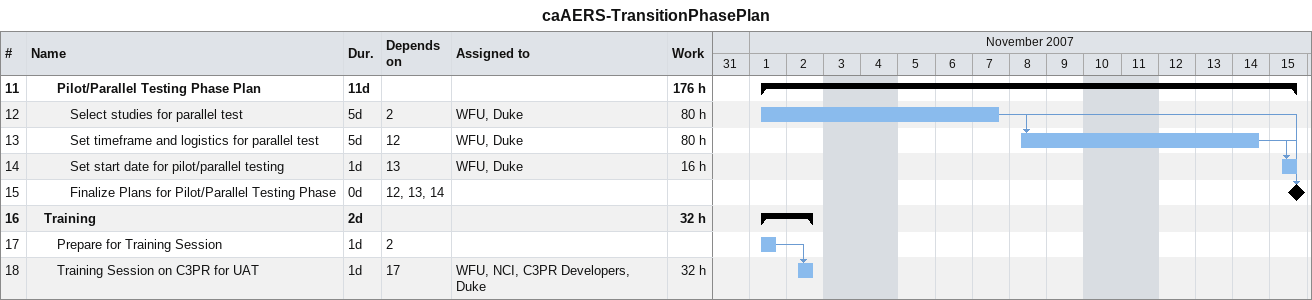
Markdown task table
caAERS-TransitionPhasePlan

| ID | Level | Task | Duration | Start | Finish | Predecessors | Resources | Work (h) |
|---|---|---|---|---|---|---|---|---|
| 11 | 3 | **Pilot/Parallel Testing Phase Plan** | 11d | 2007-11-01 | 2007-11-15 |  |  | 176 |
| 12 | 4 | Select studies for parallel test | 5d | 2007-11-01 | 2007-11-07 | 2 | WFU, Duke | 80 |
| 13 | 4 | Set timeframe and logistics for parallel test | 5d | 2007-11-08 | 2007-11-14 | 12 | WFU, Duke | 80 |
| 14 | 4 | Set start date for pilot/parallel testing | 1d | 2007-11-15 | 2007-11-15 | 13 | WFU, Duke | 16 |
| 15 | 4 | Finalize Plans for Pilot/Parallel Testing Phase | 0d | 2007-11-15 | 2007-11-15 | 12, 13, 14 |  |  |
| 16 | 2 | **Training** | 2d | 2007-11-01 | 2007-11-02 |  |  | 32 |
| 17 | 3 | Prepare for Training Session | 1d | 2007-11-01 | 2007-11-01 | 2 |  |  |
| 18 | 3 | Training Session on C3PR for UAT | 1d | 2007-11-02 | 2007-11-02 | 17 | WFU, NCI, C3PR Developers, Duke | 32 |
